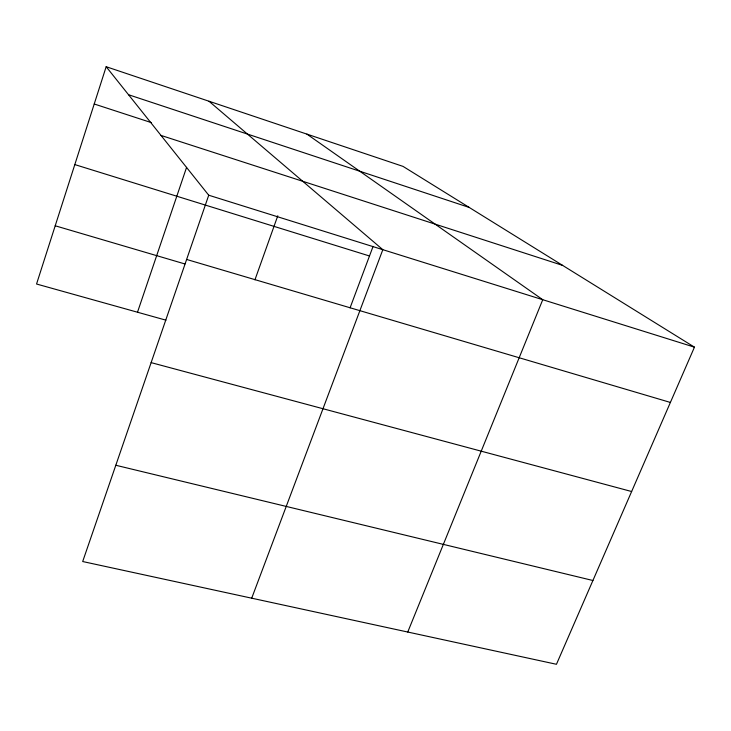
<?xml version="1.0" encoding="UTF-8"?>
<svg xmlns="http://www.w3.org/2000/svg" width="731" height="731" viewBox="0 0 731 731"><rect width="100%" height="100%" fill="white"/><g stroke="black" fill="none" stroke-linecap="round" stroke-linejoin="round"><path stroke-width="1.1" d="M106.169 66.713L208.728 195.214L82.685 561.527L556.455 664.287L694.45 347.161L403.037 166.394L106.169 66.713L36.55 284.012L165.946 320.169M137.501 312.219L186.588 167.353M254.936 279.845L277.78 215.791M350.067 307.87L373.084 246.384M251.711 598.186L382.825 249.682L208.993 101.243M407.752 632.032L542.749 299.71L306.919 134.12M115.809 465.263L592.914 580.505M151.125 362.622L631.63 491.524M55.209 225.778L184.934 263.964M186.624 259.45L670.391 402.443M74.809 164.585L369.493 255.987M208.728 195.214L694.45 347.161M160.984 135.409L562.623 265.39M94.226 103.994L151.418 122.634M128.51 94.719L469.192 207.43"/></g></svg>
